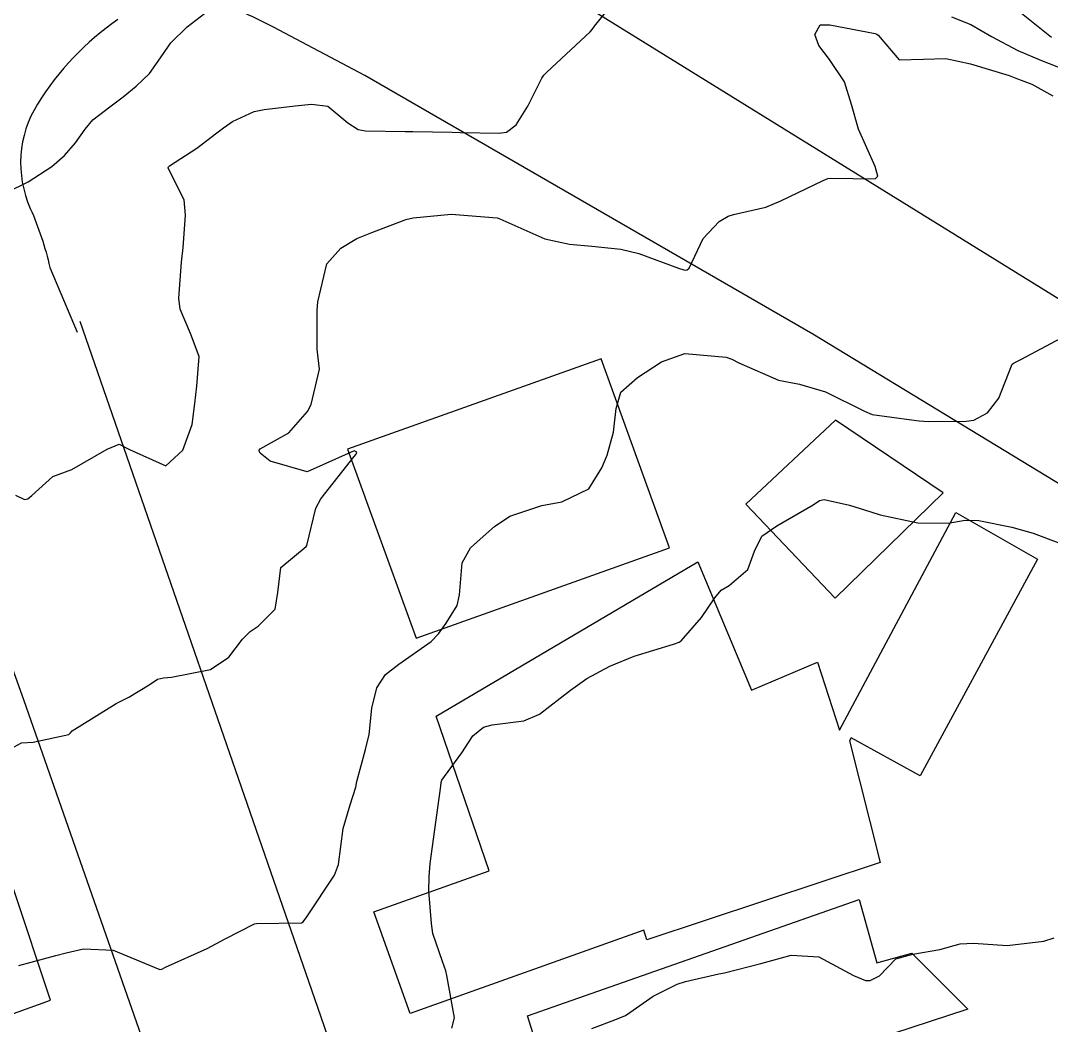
# Model space of a CAD drawing. Header units: metres. Extents: x 298520 to 308411, y 7433745 to 7450750.
# Drawn here: x 303712.73 to 303756.55, y 7440220 to 7440262.73 of the extents above; entities that cross this region are included whole.
import ezdxf

# ---------------------------------------------------------------- set-up
doc = ezdxf.new("R2010")
doc.units = ezdxf.units.M
doc.header["$LTSCALE"] = 10
for name, color, linetype in [('Curvas de Nivel 1m', 11, 'Continuous'), ('Curvas de Nivel 5m', 15, 'Continuous'), ('Edificações', 30, 'Continuous'), ('Vias Primárias', 230, 'Continuous')]:
    doc.layers.add(name, color=color, linetype=linetype)

msp = doc.modelspace()

# ---------------------------------------------------------------- linework, layer by layer
at = {"layer": 'Curvas de Nivel 1m', "flags": 128}
for points, elevation in [([(303755.14, 7440263.166), (303756.552, 7440262.019)], 739), ([(303712.161, 7440255.429), (303713.046, 7440255.878), (303714.052, 7440256.525), (303714.59, 7440256.987), (303715.068, 7440257.526), (303715.472, 7440258.111), (303715.792, 7440258.503), (303716.517, 7440259.068), (303717.093, 7440259.483), (303717.644, 7440259.938), (303718.2, 7440260.479), (303718.58, 7440261.003), (303719.116, 7440261.778), (303719.802, 7440262.46), (303720.546, 7440263.035)], 739), ([(303711.809, 7440231.498), (303712.765, 7440232.015), (303713.255, 7440232.046), (303714.771, 7440232.366), (303714.851, 7440232.44), (303714.926, 7440232.518), (303716.785, 7440233.68), (303717.324, 7440233.949), (303718.192, 7440234.476), (303718.55, 7440234.718), (303718.796, 7440234.774), (303719.138, 7440234.806), (303720.8, 7440235.134), (303721.584, 7440235.654), (303722.161, 7440236.427), (303722.486, 7440236.755), (303722.821, 7440236.979), (303723.543, 7440237.702), (303723.668, 7440238.412), (303723.793, 7440239.471), (303724.862, 7440240.357), (303724.89, 7440240.4), (303725.284, 7440241.997), (303725.49, 7440242.391), (303726.911, 7440244.193), (303726.992, 7440244.29), (303727.025, 7440244.369), (303726.913, 7440244.426), (303726.779, 7440244.372), (303724.904, 7440243.545), (303723.331, 7440243.994), (303722.912, 7440244.335), (303722.864, 7440244.42), (303722.87, 7440244.464), (303722.914, 7440244.512), (303724.126, 7440245.202), (303724.93, 7440246.11), (303725.082, 7440246.398), (303725.438, 7440247.911), (303725.383, 7440248.394), (303725.33, 7440248.758), (303725.337, 7440250.395), (303725.361, 7440250.769), (303725.749, 7440252.389), (303726.335, 7440253.058), (303727.019, 7440253.462), (303727.662, 7440253.724), (303729.031, 7440254.246), (303729.107, 7440254.273), (303729.421, 7440254.344), (303731.035, 7440254.496), (303732.994, 7440254.339), (303733.033, 7440254.328), (303733.096, 7440254.299), (303735.02, 7440253.45), (303736.065, 7440253.217), (303737.016, 7440253.142), (303738.243, 7440253.009), (303739.012, 7440252.831), (303740.703, 7440252.205), (303740.93, 7440252.129), (303741.002, 7440252.118), (303741.07, 7440252.132), (303741.152, 7440252.199), (303741.752, 7440253.463), (303742.427, 7440254.186), (303742.803, 7440254.414), (303743.036, 7440254.485), (303744.406, 7440254.8), (303745.042, 7440255.066), (303746.852, 7440255.935), (303747.052, 7440256.016), (303747.153, 7440256.028), (303749.052, 7440256), (303749.17, 7440256.108), (303749.059, 7440256.52), (303748.343, 7440258.117), (303748.046, 7440259.168), (303747.76, 7440260.123), (303747.112, 7440261.078), (303746.656, 7440261.675), (303746.49, 7440262.139), (303746.716, 7440262.55), (303747.129, 7440262.554), (303749.055, 7440262.179), (303749.124, 7440262.159), (303749.191, 7440262.109), (303750.084, 7440261.067), (303751.113, 7440261.092), (303752.059, 7440261.125), (303753.111, 7440260.887), (303754.752, 7440260.398), (303755.105, 7440260.256), (303755.266, 7440260.199), (303755.714, 7440260.031), (303756.618, 7440259.537)], 741), ([(303712.653, 7440222.54), (303714.218, 7440222.964), (303714.658, 7440223.076), (303715.4, 7440223.249), (303716.66, 7440223.198), (303718.41, 7440222.472), (303718.651, 7440222.367), (303718.731, 7440222.39), (303718.891, 7440222.466), (303720.661, 7440223.261), (303721.427, 7440223.671), (303722.672, 7440224.316), (303722.755, 7440224.336), (303724.673, 7440224.36), (303724.739, 7440224.399), (303724.898, 7440224.619), (303726.078, 7440226.379), (303726.236, 7440226.841), (303726.447, 7440228.374), (303726.733, 7440229.371), (303726.98, 7440230.128), (303727.027, 7440230.367), (303727.39, 7440231.737), (303727.54, 7440232.362), (303727.656, 7440233.489), (303727.873, 7440234.359), (303728.236, 7440234.918), (303728.803, 7440235.358), (303730.179, 7440236.33), (303730.493, 7440236.65), (303730.825, 7440237.099), (303731.293, 7440237.858), (303731.392, 7440238.315), (303731.496, 7440239.675), (303731.847, 7440240.31), (303732.39, 7440240.785), (303732.877, 7440241.22), (303733.527, 7440241.65), (303734.89, 7440242.112), (303735.743, 7440242.267), (303736.891, 7440242.82), (303737.442, 7440243.707), (303737.663, 7440244.243), (303737.934, 7440245.229), (303738.041, 7440246.239), (303738.251, 7440246.929), (303738.953, 7440247.555), (303739.973, 7440248.215), (303740.967, 7440248.572), (303742.729, 7440248.419), (303742.964, 7440248.333), (303743.261, 7440248.177), (303744.952, 7440247.432), (303745.835, 7440247.261), (303746.945, 7440246.941), (303748.599, 7440246.113), (303748.932, 7440245.981), (303750.597, 7440245.752), (303750.929, 7440245.703), (303751.332, 7440245.673), (303752.929, 7440245.689), (303753.253, 7440245.733), (303753.836, 7440246.051), (303754.31, 7440246.679), (303754.847, 7440248.041), (303754.889, 7440248.116), (303754.964, 7440248.178), (303755.246, 7440248.316), (303756.975, 7440249.238)], 742), ([(303731.059, 7440219.875), (303731.18, 7440220.314), (303730.853, 7440222.115), (303730.804, 7440222.318), (303730.657, 7440222.713), (303730.252, 7440223.909), (303730.19, 7440224.327), (303730.076, 7440225.719), (303730.09, 7440226.329), (303730.143, 7440226.886), (303730.332, 7440228.326), (303730.595, 7440230.176), (303730.612, 7440230.322), (303730.64, 7440230.426), (303730.747, 7440230.586), (303731.48, 7440231.595), (303731.96, 7440232.308), (303732.402, 7440232.678), (303732.778, 7440232.783), (303734.118, 7440232.948), (303734.782, 7440233.231), (303736.099, 7440234.26), (303736.798, 7440234.752), (303737.772, 7440235.272), (303738.808, 7440235.697), (303740.479, 7440236.205), (303740.728, 7440236.288), (303740.815, 7440236.348), (303741.681, 7440237.34), (303742.243, 7440238.186), (303742.517, 7440238.513), (303742.848, 7440238.709), (303743.642, 7440239.385), (303743.925, 7440240.169), (303744.238, 7440240.798), (303744.874, 7440241.247), (303746.427, 7440242.137), (303746.697, 7440242.322), (303746.886, 7440242.367), (303747.963, 7440242.119), (303748.88, 7440241.836), (303749.276, 7440241.709), (303750.876, 7440241.366), (303752.159, 7440241.354), (303752.877, 7440241.478), (303753.467, 7440241.464), (303754.874, 7440241.179), (303755.778, 7440240.932), (303756.868, 7440240.52)], 743), ([(303737.007, 7440219.858), (303737.987, 7440220.236), (303738.438, 7440220.419), (303738.628, 7440220.543), (303739.625, 7440221.233), (303740.646, 7440221.743), (303740.996, 7440221.857), (303742.416, 7440222.184), (303742.653, 7440222.236), (303744.195, 7440222.627), (303744.659, 7440222.758), (303745.491, 7440222.977), (303746.661, 7440222.91), (303748.131, 7440222.115), (303748.65, 7440221.901), (303748.85, 7440221.908), (303749.242, 7440222.104), (303749.932, 7440222.825), (303750.662, 7440223.029), (303751.808, 7440223.217), (303752.667, 7440223.463), (303753.232, 7440223.49), (303754.666, 7440223.388), (303756.235, 7440223.583), (303756.67, 7440223.717)], 744)]:
    msp.add_lwpolyline(points, dxfattribs=dict(at, elevation=elevation))
at = {"layer": 'Curvas de Nivel 5m', "elevation": 740, "flags": 128}
for points in [[(303712.512, 7440242.544), (303712.89, 7440242.36), (303713.036, 7440242.393), (303713.2, 7440242.537), (303714.095, 7440243.334), (303714.904, 7440243.641), (303716.408, 7440244.498), (303716.915, 7440244.714), (303717.351, 7440244.486), (303718.906, 7440243.794), (303719.621, 7440244.459), (303720.025, 7440245.555), (303720.138, 7440246.452), (303720.213, 7440247.182), (303720.325, 7440248.45), (303719.945, 7440249.428), (303719.51, 7440250.462), (303719.455, 7440250.93), (303719.567, 7440252.462), (303719.641, 7440253.083), (303719.737, 7440254.459), (303719.682, 7440255.103), (303719.052, 7440256.344), (303719.006, 7440256.47), (303719.015, 7440256.509), (303719.054, 7440256.549), (303720.216, 7440257.302), (303721.076, 7440257.958), (303721.35, 7440258.166), (303721.738, 7440258.433), (303722.653, 7440258.858), (303723.088, 7440258.952), (303724.394, 7440259.103), (303725.091, 7440259.182), (303725.786, 7440259.086), (303726.639, 7440258.377), (303727.079, 7440258.099), (303727.397, 7440258.048), (303729.078, 7440258.02), (303729.409, 7440258.014), (303731.078, 7440257.983), (303731.421, 7440257.974), (303733.078, 7440257.947), (303733.387, 7440257.988), (303733.801, 7440258.293), (303734.293, 7440259.086), (303734.881, 7440260.282), (303734.973, 7440260.413), (303735.105, 7440260.535), (303736.942, 7440262.253), (303737.022, 7440262.354), (303737.127, 7440262.491), (303737.918, 7440263.466)], [(303752.307, 7440262.897), (303753.131, 7440262.566), (303754.007, 7440262.051), (303755.117, 7440261.454), (303756.129, 7440261.04), (303757.109, 7440260.649)]]:
    msp.add_lwpolyline(points, dxfattribs=at)
at = {"layer": 'Edificações'}
for points in [[(303729.541, 7440236.47), (303740.32, 7440240.312), (303737.406, 7440248.351), (303726.627, 7440244.509)], [(303747.375, 7440245.734), (303743.562, 7440242.166), (303747.357, 7440238.168), (303751.945, 7440242.648)], [(303730.388, 7440233.147), (303741.515, 7440239.71), (303743.807, 7440234.259), (303746.612, 7440235.438), (303747.547, 7440232.554), (303752.488, 7440241.807), (303755.963, 7440239.827), (303750.966, 7440230.617), (303748.037, 7440232.224), (303747.964, 7440232.092), (303749.272, 7440226.922), (303739.354, 7440223.637), (303739.22, 7440224.041), (303729.287, 7440220.505), (303727.749, 7440224.826), (303732.646, 7440226.57)], [(303734.278, 7440220.396), (303748.383, 7440225.35), (303749.127, 7440222.653), (303750.621, 7440223.065), (303753.004, 7440220.682), (303736.943, 7440215.432), (303735.955, 7440215.085)]]:
    msp.add_lwpolyline(points, close=True, dxfattribs=at)
msp.add_lwpolyline([(303699.42, 7440215.807), (303713.994, 7440221.064), (303710.843, 7440230.536)], dxfattribs=at)
at = {"layer": 'Vias Primárias'}
for points in [[(303960.119, 7440055.998), (303940.923, 7440080.389), (303920.381, 7440105.081), (303906.251, 7440121.606), (303888.643, 7440142.155), (303863.754, 7440166.482), (303834.222, 7440194.376), (303821.261, 7440206.903), (303804.865, 7440221.601), (303797.834, 7440227.167), (303783.41, 7440235.841), (303758.388, 7440249.95), (303703.323, 7440284.027, 0.090581), (303688.481, 7440289.152, -0.024755), (303681.961, 7440290.482, 0.130566), (303666.759, 7440290.347, 0.005811), (303654.762, 7440286.895, 0.035379)], [(303787.048, 7440217.368, 0.083694), (303783.469, 7440223.774, 0.015084), (303779.855, 7440228.007, 0.070896), (303775.836, 7440231.342, -0.00483), (303768.062, 7440236.222), (303746.408, 7440249.4), (303727.356, 7440260.394), (303723.478, 7440262.448, 0.025524), (303721.644, 7440263.303, 0.252499)], [(303716.866, 7440262.777, 0.103264), (303713.444, 7440259.182, 0.248031), (303713.138, 7440254.745, -0.048477), (303713.972, 7440252.236), (303715.126, 7440249.478)], [(303664.159, 7440201.591), (303677.735, 7440163.646), (303685.649, 7440142.09), (303688.537, 7440133.587, 0.155765), (303690.193, 7440131.345, 0.230779), (303697.886, 7440130.011, 0.008736), (303707.196, 7440132.885), (303734.091, 7440142.139, 0.07582), (303739.487, 7440144.967, 0.177128), (303741.333, 7440147.748, 0.142002), (303741.032, 7440154.208), (303734.291, 7440173.818), (303723.353, 7440203.859), (303712.869, 7440233.844), (303707.084, 7440249.95)]]:
    msp.add_lwpolyline(points, format="xyb", dxfattribs=at)
msp.add_lwpolyline([(303715.248, 7440249.95), (303725.353, 7440220.765), (303731.892, 7440201.794)], dxfattribs=at)

doc.saveas('drawing.dxf')
